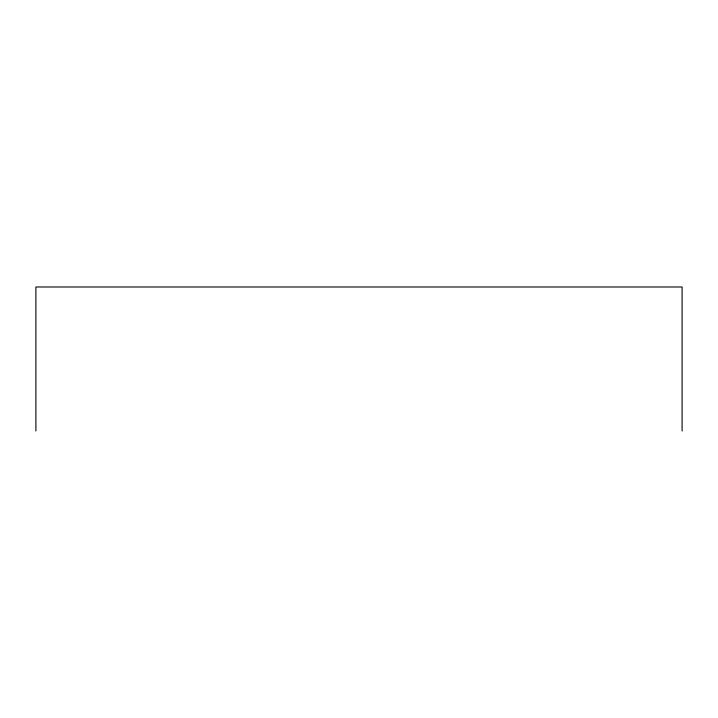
<?xml version="1.0" encoding="UTF-8"?>
<svg xmlns="http://www.w3.org/2000/svg" width="718" height="718" viewBox="0 0 718 718"><rect width="100%" height="100%" fill="white"/><g stroke="black" fill="none" stroke-linecap="round" stroke-linejoin="round"><path stroke-width="1.08" d="M682.1 431.015L682.1 286.985L35.9 286.985L35.9 431.015"/></g></svg>
